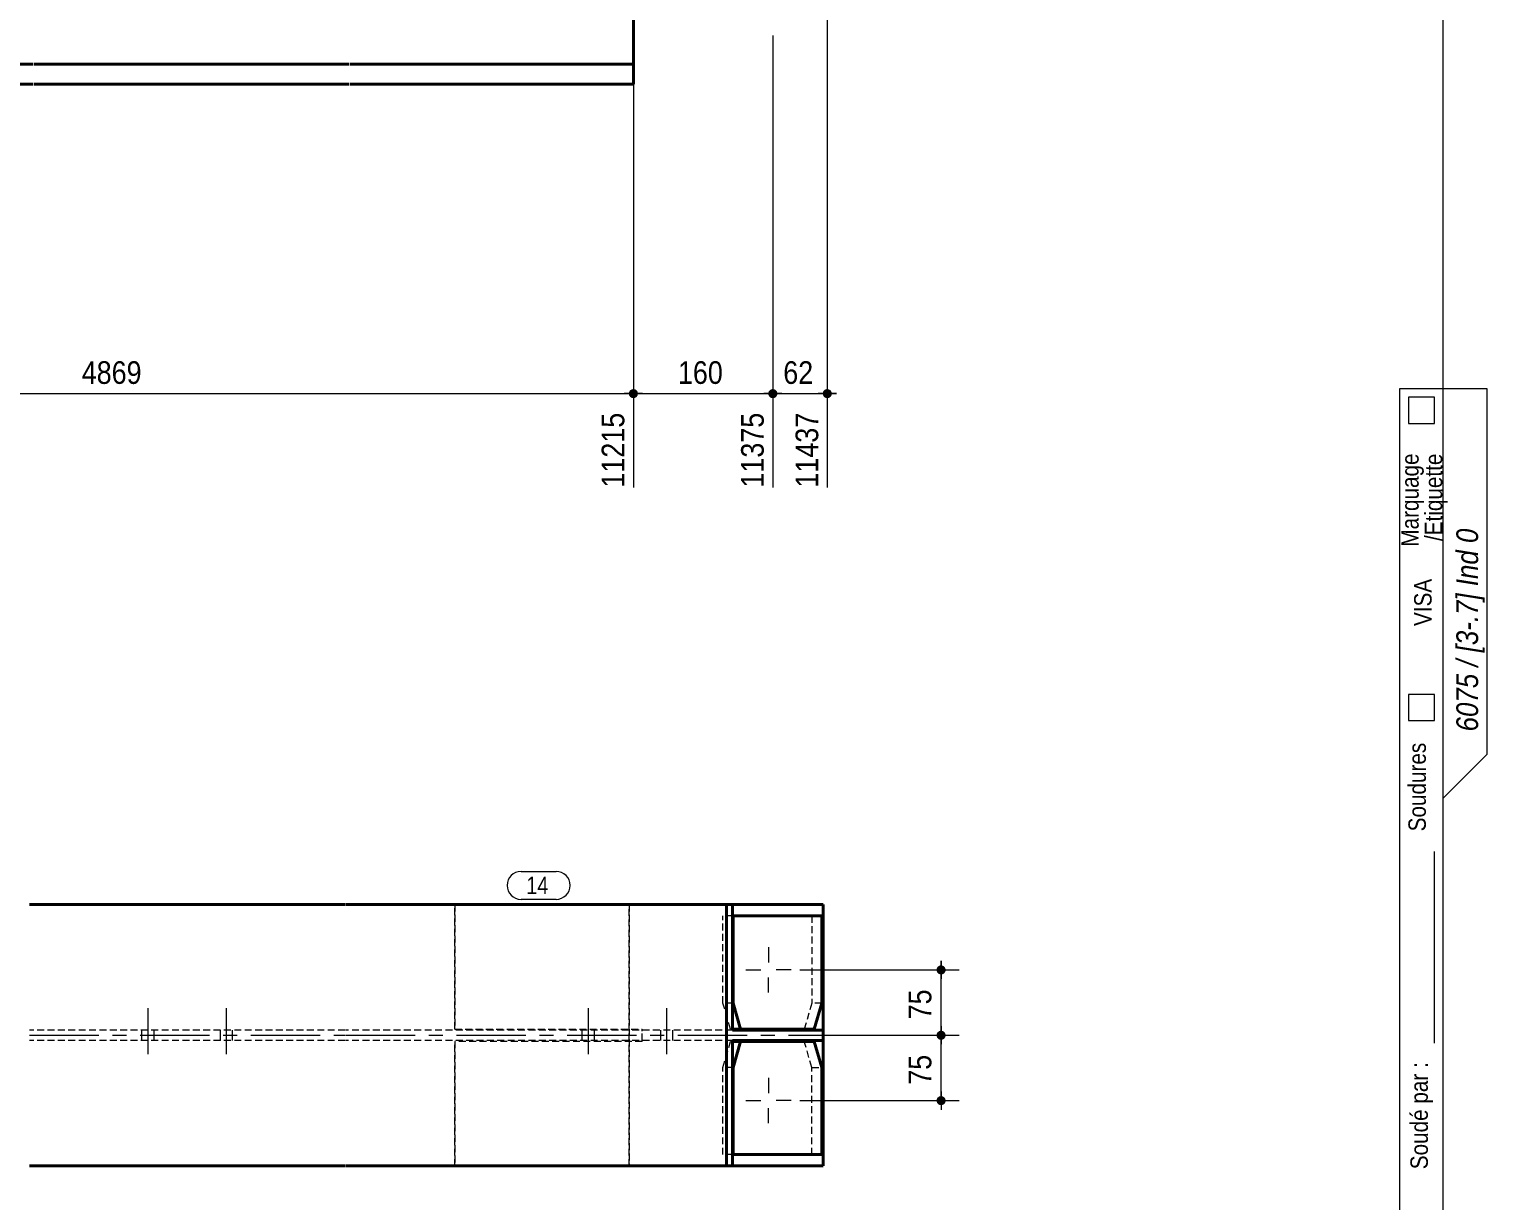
# Model space of a CAD drawing. Header units: millimetres. Extents: x 2 to 584, y 5 to 405.
# Drawn here: x 416.7 to 584, y 188.8 to 323.2 of the extents above; entities that cross this region are included whole.
import ezdxf

# ---------------------------------------------------------------- set-up
doc = ezdxf.new("R2010")
doc.units = ezdxf.units.MM
for name, pattern in [('AXES', [12.7, 7.9375, -1.5875, 1.5875, -1.5875]), ('CACHE2', [1.190625, 0.79375, -0.396875]), ('INTERROMPUX2', [9.525, 6.35, -3.175])]:
    doc.linetypes.add(name, pattern=pattern)
for name, color, linetype, lineweight in [('Autre type objet', 1, 'Continuous', 0), ('Axe', 1, 'Continuous', 0), ('Boulon', 7, 'Continuous', 0), ('Cache', 7, 'Continuous', 0), ('Cotation', 7, 'Continuous', 0), ('Feuille dessin', 5, 'Continuous', 0), ('Piece', 2, 'Continuous', 0), ('Repère pièce', 3, 'Continuous', 0)]:
    doc.layers.add(name, color=color, linetype=linetype, lineweight=lineweight)
doc.styles.add('ARIAL', font='ARIAL.TTF')
doc.styles.add('ARIAL_ITALIC', font='ARIALI.TTF')
doc.styles.add('COMIC_SANS_MS', font='COMIC.TTF')

# ---------------------------------------------------------------- blocks, each defined once
blk = doc.blocks.new('*A19')
at = {"layer": 'Piece', "color": 2, "linetype": 'Continuous', "lineweight": 40}
for p, q in [((486.069814, 316.920679), (486.069562, 326.495711)), ((417.176107, 319.220679), (380.982176, 319.220679)), ((453.470038, 319.220679), (417.276107, 319.220679)), ((486.069753, 319.220679), (453.570038, 319.220679)), ((380.982176, 316.920679), (417.176107, 316.920679)), ((417.276107, 316.920679), (453.470038, 316.920679)), ((453.570038, 316.920679), (486.069814, 316.920679))]:
    blk.add_line(p, q, dxfattribs=at)
blk = doc.blocks.new('*A33')
at = {"layer": 'Boulon', "linetype": 'INTERROMPUX2', "lineweight": 0}
for p, q in [((430.384189, 205.611958), (430.384189, 210.911958)), ((430.384189, 205.611958), (430.384189, 210.911958)), ((429.684189, 207.187441), (429.684189, 208.387441)), ((429.684189, 207.187441), (429.684189, 208.387441)), ((431.084189, 207.187441), (431.084189, 208.387441)), ((431.084189, 207.187441), (431.084189, 208.387441))]:
    blk.add_line(p, q, dxfattribs=at)
blk = doc.blocks.new('*A34')
at = {"layer": 'Boulon', "linetype": 'INTERROMPUX2', "lineweight": 0}
for p, q in [((439.384189, 205.611958), (439.384189, 210.911958)), ((439.384189, 205.611958), (439.384189, 210.911958)), ((438.684189, 207.187441), (438.684189, 208.387441)), ((438.684189, 207.187441), (438.684189, 208.387441)), ((440.084189, 207.187441), (440.084189, 208.387441)), ((440.084189, 207.187441), (440.084189, 208.387441))]:
    blk.add_line(p, q, dxfattribs=at)
blk = doc.blocks.new('*A44')
at = {"layer": 'Boulon', "linetype": 'INTERROMPUX2', "lineweight": 0}
for p, q in [((489.903178, 205.612441), (489.903178, 210.912441)), ((489.903178, 205.612441), (489.903178, 210.912441)), ((489.203178, 207.187441), (489.203178, 208.387441)), ((489.203178, 207.187441), (489.203178, 208.387441)), ((490.603178, 207.187441), (490.603178, 208.387441)), ((490.603178, 207.187441), (490.603178, 208.387441))]:
    blk.add_line(p, q, dxfattribs=at)
blk = doc.blocks.new('*A45')
at = {"layer": 'Boulon', "linetype": 'INTERROMPUX2', "lineweight": 0}
for p, q in [((480.903178, 205.612441), (480.903178, 210.912441)), ((480.903178, 205.612441), (480.903178, 210.912441)), ((480.203178, 207.187441), (480.203178, 208.387441)), ((480.203178, 207.187441), (480.203178, 208.387441)), ((481.603178, 207.187441), (481.603178, 208.387441)), ((481.603178, 207.187441), (481.603178, 208.387441))]:
    blk.add_line(p, q, dxfattribs=at)
blk = doc.blocks.new('*A46')
at = {"layer": 'Boulon', "linetype": 'Continuous', "lineweight": 0}
for p, q in [((501.581126, 217.887968), (501.581126, 216.156368)), ((498.981126, 215.287968), (500.712726, 215.287968)), ((501.581126, 212.687968), (501.581126, 214.419568)), ((504.181126, 215.287968), (502.449526, 215.287968)), ((501.581126, 202.887968), (501.581126, 201.156368)), ((498.981126, 200.287968), (500.712726, 200.287968)), ((501.581126, 197.687968), (501.581126, 199.419568)), ((504.181126, 200.287968), (502.449526, 200.287968))]:
    blk.add_line(p, q, dxfattribs=at)
blk = doc.blocks.new('*A48')
at = {"layer": 'Axe', "color": 1, "linetype": 'AXES', "lineweight": 15}
for p, q in [((416.787223, 207.787441), (452.981154, 207.787441)), ((453.081154, 207.787441), (514.10389, 207.787441))]:
    blk.add_line(p, q, dxfattribs=at)
at = {"layer": 'Cache', "color": 7, "linetype": 'CACHE2', "lineweight": 20}
for p, q in [((485.58087, 208.387441), (485.58087, 222.787441)), ((485.58093, 222.787441), (485.58093, 192.787441)), ((452.981154, 208.387441), (416.787223, 208.387441)), ((497.44389, 208.387441), (453.081154, 208.387441)), ((485.580652, 207.187441), (485.580652, 208.387441)), ((487.080515, 207.187441), (487.080515, 208.387441)), ((452.981154, 207.187441), (416.787223, 207.187441)), ((497.44389, 207.187441), (453.081154, 207.187441)), ((485.58087, 192.787441), (485.58087, 207.187441))]:
    blk.add_line(p, q, dxfattribs=at)
at = {"layer": 'Piece', "color": 2, "linetype": 'Continuous', "lineweight": 40}
for p, q in [((416.787223, 222.787441), (452.981154, 222.787441)), ((453.081154, 222.787441), (497.44389, 222.787441)), ((496.75389, 192.787441), (496.75389, 222.787441)), ((497.44389, 222.787441), (497.44389, 208.387441)), ((507.830766, 208.387441), (497.44389, 208.387441)), ((507.830766, 207.187441), (507.830766, 208.387441)), ((497.44389, 207.187441), (507.830766, 207.187441)), ((497.44389, 192.787441), (497.44389, 207.187441)), ((452.981154, 192.787441), (416.787223, 192.787441)), ((497.44389, 192.787441), (453.081154, 192.787441))]:
    blk.add_line(p, q, dxfattribs=at)
blk = doc.blocks.new('*A51')
at = {"layer": 'Cache', "color": 7, "linetype": 'CACHE2', "lineweight": 20}
for p, q in [((465.580922, 222.787969), (465.580922, 208.487969)), ((497.44389, 222.787969), (465.580922, 222.787969)), ((465.581154, 208.487969), (465.581154, 222.787969)), ((507.831072, 222.787969), (507.831072, 192.787969)), ((465.580922, 208.487969), (487.081154, 208.487969)), ((487.080921, 207.087969), (487.080921, 208.487969)), ((487.081154, 207.087969), (487.081154, 208.487969)), ((487.081154, 207.087969), (465.580922, 207.087969)), ((465.580922, 207.087969), (465.580922, 192.787969)), ((465.581154, 192.787969), (465.581154, 207.087969)), ((465.580922, 192.787969), (497.44389, 192.787969))]:
    blk.add_line(p, q, dxfattribs=at)
at = {"layer": 'Piece', "color": 2, "linetype": 'Continuous', "lineweight": 40}
for p, q in [((507.831072, 222.787969), (497.44389, 222.787969)), ((507.830839, 192.787969), (507.830839, 222.787969)), ((507.831072, 192.787969), (497.44389, 192.787969))]:
    blk.add_line(p, q, dxfattribs=at)
blk = doc.blocks.new('*A52')
at = {"layer": 'Cache', "color": 7, "linetype": 'CACHE2', "lineweight": 20}
for p, q in [((496.352139, 211.487115), (496.352139, 221.487011)), ((497.44389, 221.487011), (496.352139, 221.487011)), ((506.540047, 221.487011), (506.540047, 211.486794)), ((497.44389, 211.487115), (496.352139, 211.487115)), ((497.214213, 208.487011), (496.352139, 211.487115)), ((506.540047, 211.486794), (505.678066, 208.487011)), ((507.689439, 211.486794), (506.540047, 211.486794)), ((497.44389, 208.487011), (497.214213, 208.487011))]:
    blk.add_line(p, q, dxfattribs=at)
at = {"layer": 'Piece', "color": 2, "linetype": 'Continuous', "lineweight": 40}
for p, q in [((507.689439, 221.487011), (497.44389, 221.487011)), ((497.501531, 221.487011), (497.501531, 211.487115)), ((507.689439, 221.487011), (507.689439, 211.486794)), ((497.501531, 211.487115), (497.44389, 211.487115)), ((497.501531, 211.487115), (498.363604, 208.487011)), ((506.827457, 208.487011), (507.689439, 211.486794)), ((506.827457, 208.487011), (497.44389, 208.487011))]:
    blk.add_line(p, q, dxfattribs=at)
blk = doc.blocks.new('*A53')
at = {"layer": 'Cache', "color": 7, "linetype": 'CACHE2', "lineweight": 20}
for p, q in [((496.352139, 204.087864), (497.214213, 207.087968)), ((497.44389, 207.087968), (497.214213, 207.087968)), ((506.540047, 204.088143), (505.678054, 207.087968)), ((497.44389, 204.087864), (496.352139, 204.087864)), ((496.352139, 194.087968), (496.352139, 204.087864)), ((506.540047, 194.087968), (506.540047, 204.088143)), ((506.540047, 204.088143), (507.689439, 204.088143)), ((497.501531, 194.087968), (496.352139, 194.087968))]:
    blk.add_line(p, q, dxfattribs=at)
at = {"layer": 'Piece', "color": 2, "linetype": 'Continuous', "lineweight": 40}
for p, q in [((506.827445, 207.087968), (497.44389, 207.087968)), ((497.501531, 204.087864), (498.363604, 207.087968)), ((507.689439, 204.088143), (506.827445, 207.087968)), ((497.501531, 204.087864), (497.44389, 204.087864)), ((497.501531, 194.087968), (497.501531, 204.087864)), ((507.689439, 194.087968), (507.689439, 204.088143)), ((497.44389, 194.087968), (497.501531, 194.087968)), ((507.689439, 194.087968), (497.501531, 194.087968))]:
    blk.add_line(p, q, dxfattribs=at)
blk = doc.blocks.new('*A63')
at = {"layer": 'Feuille dessin', "linetype": 'Continuous', "lineweight": 0}
blk.add_line((579, 5), (579, 405), dxfattribs=at)
blk = doc.blocks.new('*A64')
at = {"layer": 'Autre type objet', "linetype": 'Continuous', "lineweight": 0}
for p, q in [((574, 37), (574, 282)), ((574, 282), (584, 282)), ((579, 37), (579, 282)), ((584, 282), (584, 240)), ((575, 281), (575, 278)), ((578, 281), (575, 281)), ((578, 278), (578, 281)), ((575, 278), (578, 278)), ((578, 246.898947), (575, 246.898947)), ((575, 246.898947), (575, 243.898947)), ((578, 243.898947), (578, 246.898947)), ((575, 243.898947), (578, 243.898947)), ((584, 240), (579, 235)), ((578, 206.87143), (578, 228.87143))]:
    blk.add_line(p, q, dxfattribs=at)
at = {"layer": 'Autre type objet', "width": 0.85}
for s, height, style, p in [('Marquage', 2, 'ARIAL', (576.175102, 263.861793)), ('/Etiquette', 2, 'ARIAL', (578.882157, 264.509258)), ('6075 / [3-.7] Ind 0', 2.5, 'ARIAL_ITALIC', (583, 242.657715)), ('VISA', 2, 'ARIAL', (577.660159, 254.754913)), ('Soudures', 2, 'ARIAL', (577, 231.189963)), ('Soudé par :', 2, 'ARIAL', (577.230161, 192.415081))]:
    blk.add_text(s, height=height, rotation=90, dxfattribs=dict(at, style=style)).set_placement(p)
blk = doc.blocks.new('*A100')
at = {"layer": 'Cotation'}
for points in [[(367.16, 280.9), (367.13, 280.9), (367.11, 280.91), (367.08, 280.91), (367.06, 280.92), (367.03, 280.92), (367.01, 280.93), (366.98, 280.94), (366.96, 280.95), (366.94, 280.96), (366.91, 280.97), (366.89, 280.99), (366.87, 281), (366.85, 281.02), (366.83, 281.04), (366.81, 281.05), (366.8, 281.07), (366.78, 281.09), (366.76, 281.11), (366.75, 281.13), (366.74, 281.15), (366.72, 281.18), (366.71, 281.2), (366.7, 281.22), (366.69, 281.25), (366.68, 281.27), (366.68, 281.29), (366.67, 281.32), (366.67, 281.34), (366.66, 281.37), (366.66, 281.4), (366.66, 281.42), (366.66, 281.45), (366.66, 281.47), (366.67, 281.5), (366.67, 281.52), (366.68, 281.55), (366.68, 281.57), (366.69, 281.6), (366.7, 281.62), (366.71, 281.64), (366.72, 281.67), (366.74, 281.69), (366.75, 281.71), (366.76, 281.73), (366.78, 281.75), (366.8, 281.77), (366.81, 281.79), (366.83, 281.81), (366.85, 281.82), (366.87, 281.84), (366.89, 281.85), (366.91, 281.87), (366.94, 281.88), (366.96, 281.89), (366.98, 281.9), (367.01, 281.91), (367.03, 281.92), (367.06, 281.93), (367.08, 281.93), (367.11, 281.94), (367.13, 281.94), (367.16, 281.94), (367.18, 281.94), (367.21, 281.94), (367.23, 281.94), (367.26, 281.94), (367.28, 281.93), (367.31, 281.93), (367.33, 281.92), (367.36, 281.91), (367.38, 281.9), (367.4, 281.89), (367.43, 281.88), (367.45, 281.87), (367.47, 281.85), (367.49, 281.84), (367.51, 281.82), (367.53, 281.81), (367.55, 281.79), (367.57, 281.77), (367.58, 281.75), (367.6, 281.73), (367.61, 281.71), (367.63, 281.69), (367.64, 281.67), (367.65, 281.64), (367.66, 281.62), (367.67, 281.6), (367.68, 281.57), (367.69, 281.55), (367.69, 281.52), (367.7, 281.5), (367.7, 281.47), (367.7, 281.45), (367.7, 281.42), (367.7, 281.4), (367.7, 281.37), (367.7, 281.34), (367.69, 281.32), (367.69, 281.29), (367.68, 281.27), (367.67, 281.25), (367.66, 281.22), (367.65, 281.2), (367.64, 281.18), (367.63, 281.15), (367.61, 281.13), (367.6, 281.11), (367.58, 281.09), (367.57, 281.07), (367.55, 281.05), (367.53, 281.04), (367.51, 281.02), (367.49, 281), (367.47, 280.99), (367.45, 280.97), (367.43, 280.96), (367.4, 280.95), (367.38, 280.94), (367.36, 280.93), (367.33, 280.92), (367.31, 280.92), (367.28, 280.91), (367.26, 280.91), (367.23, 280.9), (367.21, 280.9), (367.18, 280.9)], [(486.04, 280.9), (486.02, 280.9), (485.99, 280.91), (485.97, 280.91), (485.94, 280.92), (485.92, 280.92), (485.89, 280.93), (485.87, 280.94), (485.85, 280.95), (485.82, 280.96), (485.8, 280.97), (485.78, 280.99), (485.76, 281), (485.74, 281.02), (485.72, 281.04), (485.7, 281.05), (485.68, 281.07), (485.67, 281.09), (485.65, 281.11), (485.64, 281.13), (485.62, 281.15), (485.61, 281.18), (485.6, 281.2), (485.59, 281.22), (485.58, 281.25), (485.57, 281.27), (485.57, 281.29), (485.56, 281.32), (485.56, 281.34), (485.55, 281.37), (485.55, 281.4), (485.55, 281.42), (485.55, 281.45), (485.55, 281.47), (485.56, 281.5), (485.56, 281.52), (485.57, 281.55), (485.57, 281.57), (485.58, 281.6), (485.59, 281.62), (485.6, 281.64), (485.61, 281.67), (485.62, 281.69), (485.64, 281.71), (485.65, 281.73), (485.67, 281.75), (485.68, 281.77), (485.7, 281.79), (485.72, 281.81), (485.74, 281.82), (485.76, 281.84), (485.78, 281.85), (485.8, 281.87), (485.82, 281.88), (485.85, 281.89), (485.87, 281.9), (485.89, 281.91), (485.92, 281.92), (485.94, 281.93), (485.97, 281.93), (485.99, 281.94), (486.02, 281.94), (486.04, 281.94), (486.07, 281.94), (486.1, 281.94), (486.12, 281.94), (486.15, 281.94), (486.17, 281.93), (486.2, 281.93), (486.22, 281.92), (486.24, 281.91), (486.27, 281.9), (486.29, 281.89), (486.31, 281.88), (486.34, 281.87), (486.36, 281.85), (486.38, 281.84), (486.4, 281.82), (486.42, 281.81), (486.44, 281.79), (486.45, 281.77), (486.47, 281.75), (486.49, 281.73), (486.5, 281.71), (486.52, 281.69), (486.53, 281.67), (486.54, 281.64), (486.55, 281.62), (486.56, 281.6), (486.57, 281.57), (486.57, 281.55), (486.58, 281.52), (486.58, 281.5), (486.59, 281.47), (486.59, 281.45), (486.59, 281.42), (486.59, 281.4), (486.59, 281.37), (486.58, 281.34), (486.58, 281.32), (486.57, 281.29), (486.57, 281.27), (486.56, 281.25), (486.55, 281.22), (486.54, 281.2), (486.53, 281.18), (486.52, 281.15), (486.5, 281.13), (486.49, 281.11), (486.47, 281.09), (486.45, 281.07), (486.44, 281.05), (486.42, 281.04), (486.4, 281.02), (486.38, 281), (486.36, 280.99), (486.34, 280.97), (486.31, 280.96), (486.29, 280.95), (486.27, 280.94), (486.24, 280.93), (486.22, 280.92), (486.2, 280.92), (486.17, 280.91), (486.15, 280.91), (486.12, 280.9), (486.1, 280.9), (486.07, 280.9)]]:
    blk.add_hatch(color=256, dxfattribs=at).paths.add_polyline_path(points, flags=17)
at = {"layer": 'Cotation', "linetype": 'Continuous', "lineweight": 0}
for p, q in [((486.07, 321.54), (486.07, 270.64)), ((367.18, 311.22), (367.18, 272.57)), ((368.22, 281.42), (366.14, 281.42)), ((367.18, 281.42), (366.14, 281.42)), ((367.18, 282.46), (367.18, 280.38)), ((367.18, 281.42), (486.07, 281.42)), ((487.11, 281.42), (485.03, 281.42)), ((486.07, 282.46), (486.07, 280.38)), ((486.07, 281.42), (487.11, 281.42))]:
    blk.add_line(p, q, dxfattribs=at)
at = {"layer": 'Cotation'}
for p in [(367.18, 281.42), (486.07, 281.42)]:
    blk.add_point(p, dxfattribs=at)
at = {"layer": 'Cotation', "style": 'ARIAL', "width": 0.85}
blk.add_text('4869', height=2.6, dxfattribs=at).set_placement((422.77, 282.54))
blk.add_text('11215', height=2.6, rotation=90.0002, dxfattribs=at).set_placement((485.03, 270.64))
blk = doc.blocks.new('*A101')
at = {"layer": 'Cotation'}
for points in [[(486.04, 280.9), (486.02, 280.9), (485.99, 280.91), (485.97, 280.91), (485.94, 280.92), (485.92, 280.92), (485.89, 280.93), (485.87, 280.94), (485.85, 280.95), (485.82, 280.96), (485.8, 280.97), (485.78, 280.99), (485.76, 281), (485.74, 281.02), (485.72, 281.04), (485.7, 281.05), (485.68, 281.07), (485.67, 281.09), (485.65, 281.11), (485.64, 281.13), (485.62, 281.15), (485.61, 281.18), (485.6, 281.2), (485.59, 281.22), (485.58, 281.25), (485.57, 281.27), (485.57, 281.29), (485.56, 281.32), (485.56, 281.34), (485.55, 281.37), (485.55, 281.4), (485.55, 281.42), (485.55, 281.45), (485.55, 281.47), (485.56, 281.5), (485.56, 281.52), (485.57, 281.55), (485.57, 281.57), (485.58, 281.6), (485.59, 281.62), (485.6, 281.64), (485.61, 281.67), (485.62, 281.69), (485.64, 281.71), (485.65, 281.73), (485.67, 281.75), (485.68, 281.77), (485.7, 281.79), (485.72, 281.81), (485.74, 281.82), (485.76, 281.84), (485.78, 281.85), (485.8, 281.87), (485.82, 281.88), (485.85, 281.89), (485.87, 281.9), (485.89, 281.91), (485.92, 281.92), (485.94, 281.93), (485.97, 281.93), (485.99, 281.94), (486.02, 281.94), (486.04, 281.94), (486.07, 281.94), (486.1, 281.94), (486.12, 281.94), (486.15, 281.94), (486.17, 281.93), (486.2, 281.93), (486.22, 281.92), (486.24, 281.91), (486.27, 281.9), (486.29, 281.89), (486.31, 281.88), (486.34, 281.87), (486.36, 281.85), (486.38, 281.84), (486.4, 281.82), (486.42, 281.81), (486.44, 281.79), (486.45, 281.77), (486.47, 281.75), (486.49, 281.73), (486.5, 281.71), (486.52, 281.69), (486.53, 281.67), (486.54, 281.64), (486.55, 281.62), (486.56, 281.6), (486.57, 281.57), (486.57, 281.55), (486.58, 281.52), (486.58, 281.5), (486.59, 281.47), (486.59, 281.45), (486.59, 281.42), (486.59, 281.4), (486.59, 281.37), (486.58, 281.34), (486.58, 281.32), (486.57, 281.29), (486.57, 281.27), (486.56, 281.25), (486.55, 281.22), (486.54, 281.2), (486.53, 281.18), (486.52, 281.15), (486.5, 281.13), (486.49, 281.11), (486.47, 281.09), (486.45, 281.07), (486.44, 281.05), (486.42, 281.04), (486.4, 281.02), (486.38, 281), (486.36, 280.99), (486.34, 280.97), (486.31, 280.96), (486.29, 280.95), (486.27, 280.94), (486.24, 280.93), (486.22, 280.92), (486.2, 280.92), (486.17, 280.91), (486.15, 280.91), (486.12, 280.9), (486.1, 280.9), (486.07, 280.9)], [(502.04, 280.9), (502.02, 280.9), (501.99, 280.91), (501.97, 280.91), (501.94, 280.92), (501.92, 280.92), (501.89, 280.93), (501.87, 280.94), (501.85, 280.95), (501.82, 280.96), (501.8, 280.97), (501.78, 280.99), (501.76, 281), (501.74, 281.02), (501.72, 281.04), (501.7, 281.05), (501.68, 281.07), (501.67, 281.09), (501.65, 281.11), (501.64, 281.13), (501.62, 281.15), (501.61, 281.18), (501.6, 281.2), (501.59, 281.22), (501.58, 281.25), (501.57, 281.27), (501.57, 281.29), (501.56, 281.32), (501.56, 281.34), (501.55, 281.37), (501.55, 281.4), (501.55, 281.42), (501.55, 281.45), (501.55, 281.47), (501.56, 281.5), (501.56, 281.52), (501.57, 281.55), (501.57, 281.57), (501.58, 281.6), (501.59, 281.62), (501.6, 281.64), (501.61, 281.67), (501.62, 281.69), (501.64, 281.71), (501.65, 281.73), (501.67, 281.75), (501.68, 281.77), (501.7, 281.79), (501.72, 281.81), (501.74, 281.82), (501.76, 281.84), (501.78, 281.85), (501.8, 281.87), (501.82, 281.88), (501.85, 281.89), (501.87, 281.9), (501.89, 281.91), (501.92, 281.92), (501.94, 281.93), (501.97, 281.93), (501.99, 281.94), (502.02, 281.94), (502.04, 281.94), (502.07, 281.94), (502.1, 281.94), (502.12, 281.94), (502.15, 281.94), (502.17, 281.93), (502.2, 281.93), (502.22, 281.92), (502.25, 281.91), (502.27, 281.9), (502.29, 281.89), (502.32, 281.88), (502.34, 281.87), (502.36, 281.85), (502.38, 281.84), (502.4, 281.82), (502.42, 281.81), (502.44, 281.79), (502.46, 281.77), (502.47, 281.75), (502.49, 281.73), (502.5, 281.71), (502.52, 281.69), (502.53, 281.67), (502.54, 281.64), (502.55, 281.62), (502.56, 281.6), (502.57, 281.57), (502.57, 281.55), (502.58, 281.52), (502.58, 281.5), (502.59, 281.47), (502.59, 281.45), (502.59, 281.42), (502.59, 281.4), (502.59, 281.37), (502.58, 281.34), (502.58, 281.32), (502.57, 281.29), (502.57, 281.27), (502.56, 281.25), (502.55, 281.22), (502.54, 281.2), (502.53, 281.18), (502.52, 281.15), (502.5, 281.13), (502.49, 281.11), (502.47, 281.09), (502.46, 281.07), (502.44, 281.05), (502.42, 281.04), (502.4, 281.02), (502.38, 281), (502.36, 280.99), (502.34, 280.97), (502.32, 280.96), (502.29, 280.95), (502.27, 280.94), (502.25, 280.93), (502.22, 280.92), (502.2, 280.92), (502.17, 280.91), (502.15, 280.91), (502.12, 280.9), (502.1, 280.9), (502.07, 280.9)]]:
    blk.add_hatch(color=256, dxfattribs=at).paths.add_polyline_path(points, flags=17)
at = {"layer": 'Cotation', "linetype": 'Continuous', "lineweight": 0}
for p, q in [((486.07, 321.54), (486.07, 270.64)), ((502.07, 322.5), (502.07, 270.64)), ((487.11, 281.42), (485.03, 281.42)), ((486.07, 281.42), (485.03, 281.42)), ((486.07, 282.46), (486.07, 280.38)), ((486.07, 281.42), (502.07, 281.42)), ((503.11, 281.42), (501.03, 281.42)), ((502.07, 282.46), (502.07, 280.38)), ((502.07, 281.42), (503.11, 281.42))]:
    blk.add_line(p, q, dxfattribs=at)
at = {"layer": 'Cotation'}
for p in [(486.07, 281.42), (502.07, 281.42)]:
    blk.add_point(p, dxfattribs=at)
at = {"layer": 'Cotation', "style": 'ARIAL', "width": 0.85}
blk.add_text('160', height=2.6, dxfattribs=at).set_placement((491.18, 282.54))
blk.add_text('11375', height=2.6, rotation=90.0002, dxfattribs=at).set_placement((501.03, 270.64))
blk = doc.blocks.new('*A102')
at = {"layer": 'Cotation'}
for points in [[(502.04, 280.9), (502.02, 280.9), (501.99, 280.91), (501.97, 280.91), (501.94, 280.92), (501.92, 280.92), (501.89, 280.93), (501.87, 280.94), (501.85, 280.95), (501.82, 280.96), (501.8, 280.97), (501.78, 280.99), (501.76, 281), (501.74, 281.02), (501.72, 281.04), (501.7, 281.05), (501.68, 281.07), (501.67, 281.09), (501.65, 281.11), (501.64, 281.13), (501.62, 281.15), (501.61, 281.18), (501.6, 281.2), (501.59, 281.22), (501.58, 281.25), (501.57, 281.27), (501.57, 281.29), (501.56, 281.32), (501.56, 281.34), (501.55, 281.37), (501.55, 281.4), (501.55, 281.42), (501.55, 281.45), (501.55, 281.47), (501.56, 281.5), (501.56, 281.52), (501.57, 281.55), (501.57, 281.57), (501.58, 281.6), (501.59, 281.62), (501.6, 281.64), (501.61, 281.67), (501.62, 281.69), (501.64, 281.71), (501.65, 281.73), (501.67, 281.75), (501.68, 281.77), (501.7, 281.79), (501.72, 281.81), (501.74, 281.82), (501.76, 281.84), (501.78, 281.85), (501.8, 281.87), (501.82, 281.88), (501.85, 281.89), (501.87, 281.9), (501.89, 281.91), (501.92, 281.92), (501.94, 281.93), (501.97, 281.93), (501.99, 281.94), (502.02, 281.94), (502.04, 281.94), (502.07, 281.94), (502.1, 281.94), (502.12, 281.94), (502.15, 281.94), (502.17, 281.93), (502.2, 281.93), (502.22, 281.92), (502.25, 281.91), (502.27, 281.9), (502.29, 281.89), (502.32, 281.88), (502.34, 281.87), (502.36, 281.85), (502.38, 281.84), (502.4, 281.82), (502.42, 281.81), (502.44, 281.79), (502.46, 281.77), (502.47, 281.75), (502.49, 281.73), (502.5, 281.71), (502.52, 281.69), (502.53, 281.67), (502.54, 281.64), (502.55, 281.62), (502.56, 281.6), (502.57, 281.57), (502.57, 281.55), (502.58, 281.52), (502.58, 281.5), (502.59, 281.47), (502.59, 281.45), (502.59, 281.42), (502.59, 281.4), (502.59, 281.37), (502.58, 281.34), (502.58, 281.32), (502.57, 281.29), (502.57, 281.27), (502.56, 281.25), (502.55, 281.22), (502.54, 281.2), (502.53, 281.18), (502.52, 281.15), (502.5, 281.13), (502.49, 281.11), (502.47, 281.09), (502.46, 281.07), (502.44, 281.05), (502.42, 281.04), (502.4, 281.02), (502.38, 281), (502.36, 280.99), (502.34, 280.97), (502.32, 280.96), (502.29, 280.95), (502.27, 280.94), (502.25, 280.93), (502.22, 280.92), (502.2, 280.92), (502.17, 280.91), (502.15, 280.91), (502.12, 280.9), (502.1, 280.9), (502.07, 280.9)], [(508.29, 280.9), (508.27, 280.9), (508.24, 280.91), (508.22, 280.91), (508.19, 280.92), (508.17, 280.92), (508.14, 280.93), (508.12, 280.94), (508.1, 280.95), (508.07, 280.96), (508.05, 280.97), (508.03, 280.99), (508.01, 281), (507.99, 281.02), (507.97, 281.04), (507.95, 281.05), (507.93, 281.07), (507.92, 281.09), (507.9, 281.11), (507.89, 281.13), (507.87, 281.15), (507.86, 281.18), (507.85, 281.2), (507.84, 281.22), (507.83, 281.25), (507.82, 281.27), (507.82, 281.29), (507.81, 281.32), (507.81, 281.34), (507.8, 281.37), (507.8, 281.4), (507.8, 281.42), (507.8, 281.45), (507.8, 281.47), (507.81, 281.5), (507.81, 281.52), (507.82, 281.55), (507.82, 281.57), (507.83, 281.6), (507.84, 281.62), (507.85, 281.64), (507.86, 281.67), (507.87, 281.69), (507.89, 281.71), (507.9, 281.73), (507.92, 281.75), (507.93, 281.77), (507.95, 281.79), (507.97, 281.81), (507.99, 281.82), (508.01, 281.84), (508.03, 281.85), (508.05, 281.87), (508.07, 281.88), (508.1, 281.89), (508.12, 281.9), (508.14, 281.91), (508.17, 281.92), (508.19, 281.93), (508.22, 281.93), (508.24, 281.94), (508.27, 281.94), (508.29, 281.94), (508.32, 281.94), (508.35, 281.94), (508.37, 281.94), (508.4, 281.94), (508.42, 281.93), (508.45, 281.93), (508.47, 281.92), (508.5, 281.91), (508.52, 281.9), (508.54, 281.89), (508.57, 281.88), (508.59, 281.87), (508.61, 281.85), (508.63, 281.84), (508.65, 281.82), (508.67, 281.81), (508.69, 281.79), (508.71, 281.77), (508.72, 281.75), (508.74, 281.73), (508.75, 281.71), (508.77, 281.69), (508.78, 281.67), (508.79, 281.64), (508.8, 281.62), (508.81, 281.6), (508.82, 281.57), (508.82, 281.55), (508.83, 281.52), (508.83, 281.5), (508.84, 281.47), (508.84, 281.45), (508.84, 281.42), (508.84, 281.4), (508.84, 281.37), (508.83, 281.34), (508.83, 281.32), (508.82, 281.29), (508.82, 281.27), (508.81, 281.25), (508.8, 281.22), (508.79, 281.2), (508.78, 281.18), (508.77, 281.15), (508.75, 281.13), (508.74, 281.11), (508.72, 281.09), (508.71, 281.07), (508.69, 281.05), (508.67, 281.04), (508.65, 281.02), (508.63, 281), (508.61, 280.99), (508.59, 280.97), (508.57, 280.96), (508.54, 280.95), (508.52, 280.94), (508.5, 280.93), (508.47, 280.92), (508.45, 280.92), (508.42, 280.91), (508.4, 280.91), (508.37, 280.9), (508.35, 280.9), (508.32, 280.9)]]:
    blk.add_hatch(color=256, dxfattribs=at).paths.add_polyline_path(points, flags=17)
at = {"layer": 'Cotation', "linetype": 'Continuous', "lineweight": 0}
for p, q in [((508.32, 325.5), (508.32, 270.64)), ((502.07, 322.5), (502.07, 270.64)), ((503.11, 281.42), (501.03, 281.42)), ((502.07, 281.42), (501.03, 281.42)), ((502.07, 282.46), (502.07, 280.38)), ((502.07, 281.42), (508.32, 281.42)), ((509.36, 281.42), (507.28, 281.42)), ((508.32, 282.46), (508.32, 280.38)), ((508.32, 281.42), (509.36, 281.42))]:
    blk.add_line(p, q, dxfattribs=at)
at = {"layer": 'Cotation'}
for p in [(502.07, 281.42), (508.32, 281.42)]:
    blk.add_point(p, dxfattribs=at)
at = {"layer": 'Cotation', "style": 'ARIAL', "width": 0.85}
blk.add_text('62', height=2.6, dxfattribs=at).set_placement((503.27, 282.54))
blk.add_text('11437', height=2.6, rotation=90.0002, dxfattribs=at).set_placement((507.28, 270.64))
blk = doc.blocks.new('*A112')
at = {"layer": 'Cotation'}
for points in [[(521.35, 207.27), (521.32, 207.27), (521.3, 207.27), (521.27, 207.28), (521.25, 207.28), (521.22, 207.29), (521.2, 207.3), (521.18, 207.31), (521.15, 207.32), (521.13, 207.33), (521.11, 207.34), (521.09, 207.36), (521.07, 207.37), (521.05, 207.39), (521.03, 207.4), (521.01, 207.42), (520.99, 207.44), (520.97, 207.46), (520.96, 207.48), (520.94, 207.5), (520.93, 207.52), (520.92, 207.54), (520.91, 207.57), (520.9, 207.59), (520.89, 207.61), (520.88, 207.64), (520.87, 207.66), (520.87, 207.69), (520.86, 207.71), (520.86, 207.74), (520.86, 207.76), (520.86, 207.79), (520.86, 207.81), (520.86, 207.84), (520.86, 207.86), (520.87, 207.89), (520.87, 207.91), (520.88, 207.94), (520.89, 207.96), (520.9, 207.99), (520.91, 208.01), (520.92, 208.03), (520.93, 208.06), (520.94, 208.08), (520.96, 208.1), (520.97, 208.12), (520.99, 208.14), (521.01, 208.16), (521.03, 208.17), (521.05, 208.19), (521.07, 208.21), (521.09, 208.22), (521.11, 208.23), (521.13, 208.25), (521.15, 208.26), (521.18, 208.27), (521.2, 208.28), (521.22, 208.29), (521.25, 208.29), (521.27, 208.3), (521.3, 208.3), (521.32, 208.31), (521.35, 208.31), (521.38, 208.31), (521.4, 208.31), (521.43, 208.31), (521.45, 208.3), (521.48, 208.3), (521.5, 208.29), (521.53, 208.29), (521.55, 208.28), (521.57, 208.27), (521.6, 208.26), (521.62, 208.25), (521.64, 208.23), (521.66, 208.22), (521.69, 208.21), (521.71, 208.19), (521.72, 208.17), (521.74, 208.16), (521.76, 208.14), (521.78, 208.12), (521.79, 208.1), (521.81, 208.08), (521.82, 208.06), (521.83, 208.03), (521.85, 208.01), (521.86, 207.99), (521.87, 207.96), (521.87, 207.94), (521.88, 207.91), (521.89, 207.89), (521.89, 207.86), (521.89, 207.84), (521.9, 207.81), (521.9, 207.79), (521.9, 207.76), (521.89, 207.74), (521.89, 207.71), (521.89, 207.69), (521.88, 207.66), (521.87, 207.64), (521.87, 207.61), (521.86, 207.59), (521.85, 207.57), (521.83, 207.54), (521.82, 207.52), (521.81, 207.5), (521.79, 207.48), (521.78, 207.46), (521.76, 207.44), (521.74, 207.42), (521.72, 207.4), (521.71, 207.39), (521.69, 207.37), (521.66, 207.36), (521.64, 207.34), (521.62, 207.33), (521.6, 207.32), (521.57, 207.31), (521.55, 207.3), (521.53, 207.29), (521.5, 207.28), (521.48, 207.28), (521.45, 207.27), (521.43, 207.27), (521.4, 207.27), (521.38, 207.27)], [(521.35, 199.77), (521.32, 199.77), (521.3, 199.77), (521.27, 199.78), (521.25, 199.78), (521.22, 199.79), (521.2, 199.8), (521.18, 199.81), (521.15, 199.82), (521.13, 199.83), (521.11, 199.84), (521.09, 199.86), (521.07, 199.87), (521.05, 199.89), (521.03, 199.9), (521.01, 199.92), (520.99, 199.94), (520.97, 199.96), (520.96, 199.98), (520.94, 200), (520.93, 200.02), (520.92, 200.04), (520.91, 200.07), (520.9, 200.09), (520.89, 200.11), (520.88, 200.14), (520.87, 200.16), (520.87, 200.19), (520.86, 200.21), (520.86, 200.24), (520.86, 200.26), (520.86, 200.29), (520.86, 200.31), (520.86, 200.34), (520.86, 200.36), (520.87, 200.39), (520.87, 200.41), (520.88, 200.44), (520.89, 200.46), (520.9, 200.49), (520.91, 200.51), (520.92, 200.53), (520.93, 200.56), (520.94, 200.58), (520.96, 200.6), (520.97, 200.62), (520.99, 200.64), (521.01, 200.66), (521.03, 200.67), (521.05, 200.69), (521.07, 200.71), (521.09, 200.72), (521.11, 200.73), (521.13, 200.75), (521.15, 200.76), (521.18, 200.77), (521.2, 200.78), (521.22, 200.79), (521.25, 200.79), (521.27, 200.8), (521.3, 200.8), (521.32, 200.81), (521.35, 200.81), (521.38, 200.81), (521.4, 200.81), (521.43, 200.81), (521.45, 200.8), (521.48, 200.8), (521.5, 200.79), (521.53, 200.79), (521.55, 200.78), (521.57, 200.77), (521.6, 200.76), (521.62, 200.75), (521.64, 200.73), (521.66, 200.72), (521.69, 200.71), (521.71, 200.69), (521.72, 200.67), (521.74, 200.66), (521.76, 200.64), (521.78, 200.62), (521.79, 200.6), (521.81, 200.58), (521.82, 200.56), (521.83, 200.53), (521.85, 200.51), (521.86, 200.49), (521.87, 200.46), (521.87, 200.44), (521.88, 200.41), (521.89, 200.39), (521.89, 200.36), (521.89, 200.34), (521.9, 200.31), (521.9, 200.29), (521.9, 200.26), (521.89, 200.24), (521.89, 200.21), (521.89, 200.19), (521.88, 200.16), (521.87, 200.14), (521.87, 200.11), (521.86, 200.09), (521.85, 200.07), (521.83, 200.04), (521.82, 200.02), (521.81, 200), (521.79, 199.98), (521.78, 199.96), (521.76, 199.94), (521.74, 199.92), (521.72, 199.9), (521.71, 199.89), (521.69, 199.87), (521.66, 199.86), (521.64, 199.84), (521.62, 199.83), (521.6, 199.82), (521.57, 199.81), (521.55, 199.8), (521.53, 199.79), (521.5, 199.78), (521.48, 199.78), (521.45, 199.77), (521.43, 199.77), (521.4, 199.77), (521.38, 199.77)]]:
    blk.add_hatch(color=256, dxfattribs=at).paths.add_polyline_path(points, flags=17)
at = {"layer": 'Cotation', "linetype": 'Continuous', "lineweight": 0}
for p, q in [((508.83, 207.79), (523.46, 207.79)), ((520.34, 207.79), (522.42, 207.79)), ((521.38, 208.83), (521.38, 206.75)), ((521.38, 207.79), (521.38, 208.83)), ((521.38, 200.29), (521.38, 207.79)), ((521.38, 201.33), (521.38, 199.25)), ((505.18, 200.29), (523.46, 200.29)), ((520.34, 200.29), (522.42, 200.29)), ((521.38, 200.29), (521.38, 199.25))]:
    blk.add_line(p, q, dxfattribs=at)
at = {"layer": 'Cotation'}
for p in [(521.38, 207.79), (521.38, 200.29)]:
    blk.add_point(p, dxfattribs=at)
at = {"layer": 'Cotation', "style": 'ARIAL', "width": 0.85}
blk.add_text('75', height=2.6, rotation=90.0002, dxfattribs=at).set_placement((520.26, 202.11))
blk = doc.blocks.new('*A113')
at = {"layer": 'Cotation'}
for points in [[(521.35, 214.77), (521.32, 214.77), (521.3, 214.77), (521.27, 214.78), (521.25, 214.78), (521.22, 214.79), (521.2, 214.8), (521.18, 214.81), (521.15, 214.82), (521.13, 214.83), (521.11, 214.84), (521.09, 214.86), (521.07, 214.87), (521.05, 214.89), (521.03, 214.9), (521.01, 214.92), (520.99, 214.94), (520.97, 214.96), (520.96, 214.98), (520.94, 215), (520.93, 215.02), (520.92, 215.04), (520.91, 215.07), (520.9, 215.09), (520.89, 215.11), (520.88, 215.14), (520.87, 215.16), (520.87, 215.19), (520.86, 215.21), (520.86, 215.24), (520.86, 215.26), (520.86, 215.29), (520.86, 215.31), (520.86, 215.34), (520.86, 215.36), (520.87, 215.39), (520.87, 215.41), (520.88, 215.44), (520.89, 215.46), (520.9, 215.49), (520.91, 215.51), (520.92, 215.53), (520.93, 215.56), (520.94, 215.58), (520.96, 215.6), (520.97, 215.62), (520.99, 215.64), (521.01, 215.66), (521.03, 215.67), (521.05, 215.69), (521.07, 215.71), (521.09, 215.72), (521.11, 215.73), (521.13, 215.75), (521.15, 215.76), (521.18, 215.77), (521.2, 215.78), (521.22, 215.79), (521.25, 215.79), (521.27, 215.8), (521.3, 215.8), (521.32, 215.81), (521.35, 215.81), (521.38, 215.81), (521.4, 215.81), (521.43, 215.81), (521.45, 215.8), (521.48, 215.8), (521.5, 215.79), (521.53, 215.79), (521.55, 215.78), (521.57, 215.77), (521.6, 215.76), (521.62, 215.75), (521.64, 215.73), (521.66, 215.72), (521.69, 215.71), (521.71, 215.69), (521.72, 215.67), (521.74, 215.66), (521.76, 215.64), (521.78, 215.62), (521.79, 215.6), (521.81, 215.58), (521.82, 215.56), (521.83, 215.53), (521.85, 215.51), (521.86, 215.49), (521.87, 215.46), (521.87, 215.44), (521.88, 215.41), (521.89, 215.39), (521.89, 215.36), (521.89, 215.34), (521.9, 215.31), (521.9, 215.29), (521.9, 215.26), (521.89, 215.24), (521.89, 215.21), (521.89, 215.19), (521.88, 215.16), (521.87, 215.14), (521.87, 215.11), (521.86, 215.09), (521.85, 215.07), (521.83, 215.04), (521.82, 215.02), (521.81, 215), (521.79, 214.98), (521.78, 214.96), (521.76, 214.94), (521.74, 214.92), (521.72, 214.9), (521.71, 214.89), (521.69, 214.87), (521.66, 214.86), (521.64, 214.84), (521.62, 214.83), (521.6, 214.82), (521.57, 214.81), (521.55, 214.8), (521.53, 214.79), (521.5, 214.78), (521.48, 214.78), (521.45, 214.77), (521.43, 214.77), (521.4, 214.77), (521.38, 214.77)], [(521.35, 207.27), (521.32, 207.27), (521.3, 207.27), (521.27, 207.28), (521.25, 207.28), (521.22, 207.29), (521.2, 207.3), (521.18, 207.31), (521.15, 207.32), (521.13, 207.33), (521.11, 207.34), (521.09, 207.36), (521.07, 207.37), (521.05, 207.39), (521.03, 207.4), (521.01, 207.42), (520.99, 207.44), (520.97, 207.46), (520.96, 207.48), (520.94, 207.5), (520.93, 207.52), (520.92, 207.54), (520.91, 207.57), (520.9, 207.59), (520.89, 207.61), (520.88, 207.64), (520.87, 207.66), (520.87, 207.69), (520.86, 207.71), (520.86, 207.74), (520.86, 207.76), (520.86, 207.79), (520.86, 207.81), (520.86, 207.84), (520.86, 207.86), (520.87, 207.89), (520.87, 207.91), (520.88, 207.94), (520.89, 207.96), (520.9, 207.99), (520.91, 208.01), (520.92, 208.03), (520.93, 208.06), (520.94, 208.08), (520.96, 208.1), (520.97, 208.12), (520.99, 208.14), (521.01, 208.16), (521.03, 208.17), (521.05, 208.19), (521.07, 208.21), (521.09, 208.22), (521.11, 208.23), (521.13, 208.25), (521.15, 208.26), (521.18, 208.27), (521.2, 208.28), (521.22, 208.29), (521.25, 208.29), (521.27, 208.3), (521.3, 208.3), (521.32, 208.31), (521.35, 208.31), (521.38, 208.31), (521.4, 208.31), (521.43, 208.31), (521.45, 208.3), (521.48, 208.3), (521.5, 208.29), (521.53, 208.29), (521.55, 208.28), (521.57, 208.27), (521.6, 208.26), (521.62, 208.25), (521.64, 208.23), (521.66, 208.22), (521.69, 208.21), (521.71, 208.19), (521.72, 208.17), (521.74, 208.16), (521.76, 208.14), (521.78, 208.12), (521.79, 208.1), (521.81, 208.08), (521.82, 208.06), (521.83, 208.03), (521.85, 208.01), (521.86, 207.99), (521.87, 207.96), (521.87, 207.94), (521.88, 207.91), (521.89, 207.89), (521.89, 207.86), (521.89, 207.84), (521.9, 207.81), (521.9, 207.79), (521.9, 207.76), (521.89, 207.74), (521.89, 207.71), (521.89, 207.69), (521.88, 207.66), (521.87, 207.64), (521.87, 207.61), (521.86, 207.59), (521.85, 207.57), (521.83, 207.54), (521.82, 207.52), (521.81, 207.5), (521.79, 207.48), (521.78, 207.46), (521.76, 207.44), (521.74, 207.42), (521.72, 207.4), (521.71, 207.39), (521.69, 207.37), (521.66, 207.36), (521.64, 207.34), (521.62, 207.33), (521.6, 207.32), (521.57, 207.31), (521.55, 207.3), (521.53, 207.29), (521.5, 207.28), (521.48, 207.28), (521.45, 207.27), (521.43, 207.27), (521.4, 207.27), (521.38, 207.27)]]:
    blk.add_hatch(color=256, dxfattribs=at).paths.add_polyline_path(points, flags=17)
at = {"layer": 'Cotation', "linetype": 'Continuous', "lineweight": 0}
for p, q in [((521.38, 216.33), (521.38, 214.25)), ((521.38, 215.29), (521.38, 216.33)), ((505.18, 215.29), (523.46, 215.29)), ((520.34, 215.29), (522.42, 215.29)), ((521.38, 207.79), (521.38, 215.29)), ((508.83, 207.79), (523.46, 207.79)), ((520.34, 207.79), (522.42, 207.79)), ((521.38, 208.83), (521.38, 206.75)), ((521.38, 207.79), (521.38, 206.75))]:
    blk.add_line(p, q, dxfattribs=at)
at = {"layer": 'Cotation'}
for p in [(521.38, 215.29), (521.38, 207.79)]:
    blk.add_point(p, dxfattribs=at)
at = {"layer": 'Cotation', "style": 'ARIAL', "width": 0.85}
blk.add_text('75', height=2.6, rotation=90.0002, dxfattribs=at).set_placement((520.26, 209.61))
blk = doc.blocks.new('*A114')
at = {"layer": 'Repère pièce', "linetype": 'Continuous', "lineweight": 0}
for p, q in [((473.180922, 226.587969), (477.209047, 226.587969)), ((477.209047, 223.387969), (473.180922, 223.387969))]:
    blk.add_line(p, q, dxfattribs=at)
for centre, start, end in [((473.180922, 224.987969), 90, 270), ((477.209047, 224.987969), 270, 90)]:
    blk.add_arc(centre, 1.6, start, end, dxfattribs=at)
at = {"layer": 'Repère pièce', "style": 'COMIC_SANS_MS', "width": 0.85}
blk.add_text('14', height=2, dxfattribs=at).set_placement((473.780922, 223.987969))

msp = doc.modelspace()

# ---------------------------------------------------------------- block references
at = {"lineweight": 0}
for name in ['*A63', '*A19', '*A102', '*A100', '*A101', '*A64', '*A114', '*A48', '*A51', '*A52', '*A46', '*A113', '*A33', '*A34', '*A45', '*A44', '*A112', '*A53']:
    msp.add_blockref(name, (0, 0), dxfattribs=at)

doc.saveas('drawing.dxf')
